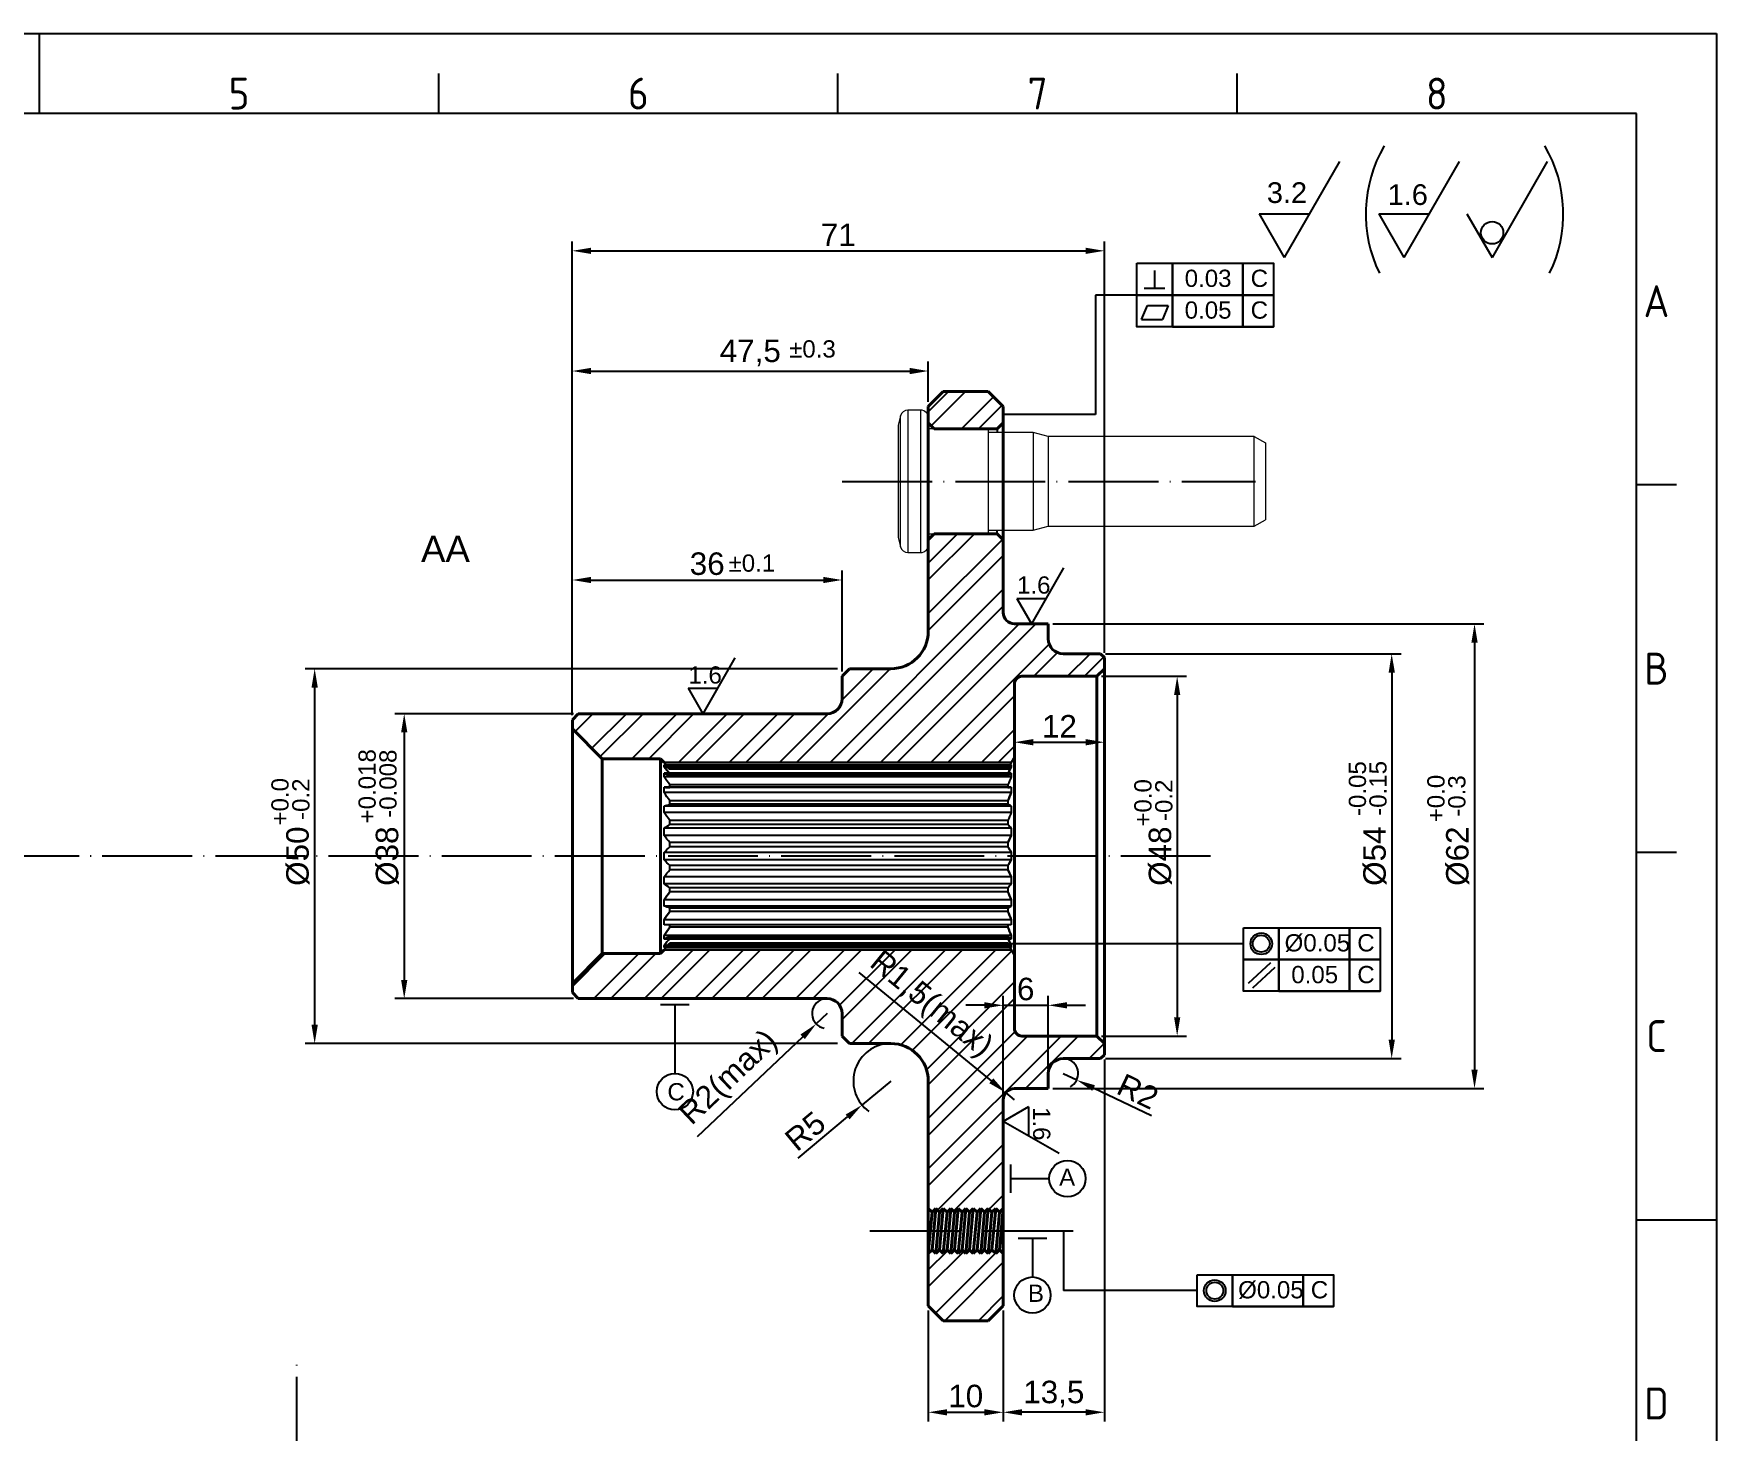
# Model space of a CAD drawing. Header units: millimetres. Extents: x 2429 to 2877, y 1091 to 1407.
# Drawn here: x 2652 to 2876.6, y 1221 to 1407.5 of the extents above; entities that cross this region are included whole.
import ezdxf
from ezdxf.enums import TextEntityAlignment as Align

# ---------------------------------------------------------------- set-up
doc = ezdxf.new("R2010")
doc.units = ezdxf.units.MM
doc.linetypes.add('ACAD_ISO04W100', pattern=[30, 24, -3, 0, -3])
doc.linetypes.add('ACAD_ISO05W100', pattern=[33, 24, -3, 0, -3, 0, -3])
for name, color, linetype, lineweight in [('AM_0', 7, 'Continuous', 40), ('AM_4', 1, 'ACAD_ISO04W100', 25), ('AM_5', 3, 'Continuous', 25), ('AM_BOR', 2, 'ACAD_ISO05W100', 35)]:
    doc.layers.add(name, color=color, linetype=linetype, lineweight=lineweight)
doc.styles.add('ACISOTS', font='isocp.shx', dxfattribs={"height": 1})
doc.styles.get("Standard").update_dxf_attribs({"font": 'arial.ttf'})
doc.dimstyles.new('ISO-25', dxfattribs={"dimtxt": 3, "dimasz": 2.5, "dimexe": 1.25, "dimexo": 0.625, "dimtad": 1, "dimtxsty": 'Standard', "dimcen": 2.5, "dimadec": 0, "dimazin": 0, "dimtfac": 1, "dimtmove": 0, "dimatfit": 3, "dimfxl": 1, "dimarcsym": 0})

# ---------------------------------------------------------------- blocks, each defined once
blk = doc.blocks.new('A3 ZTL')
for p, q in [((401.17, 280.82), (19.57, 280.82)), ((401.17, 9.78), (401.17, 280.82))]:
    blk.add_line(p, q)
at = {"layer": 'AM_BOR', "color": 135, "linetype": 'Continuous', "lineweight": 25}
for p, q in [((0, 290.61), (410.96, 290.61)), ((410.96, 290.61), (410.96, 0))]:
    blk.add_line(p, q, dxfattribs=at)
at = {"layer": 'AM_BOR', "color": 135, "lineweight": 25}
for p, q in [((205.48, 280.82), (205.48, 290.61)), ((254.4, 280.82), (254.4, 285.71)), ((303.33, 280.82), (303.33, 285.71)), ((352.25, 280.82), (352.25, 285.71)), ((406.07, 235.32), (401.17, 235.32)), ((406.07, 190.31), (401.17, 190.31)), ((401.17, 145.3), (410.96, 145.3))]:
    blk.add_line(p, q, dxfattribs=at)
at = {"layer": 'AM_BOR', "color": 135, "lineweight": 25, "style": 'ACISOTS'}
for s, p in [('5', (229.94, 283.27)), ('6', (278.86, 283.27)), ('7', (327.79, 283.27)), ('8', (376.71, 283.27)), ('A', (403.62, 257.83)), ('B', (403.62, 212.82)), ('C', (403.62, 167.81)), ('D', (403.62, 122.8))]:
    blk.add_text(s, height=3.91, dxfattribs=at).set_placement(p, align=Align.MIDDLE)
blk = doc.blocks.new('*D29')
at = {"layer": 'AM_5', "color": 0, "lineweight": -2, "transparency": 16777216}
for p, q in [((2759.3, 1322.74), (2688.29, 1322.74)), ((2689.54, 1320.24), (2689.54, 1275.24)), ((2759.3, 1272.74), (2688.29, 1272.74))]:
    blk.add_line(p, q, dxfattribs=at)
at = {"layer": 'AM_5', "color": 0, "transparency": 16777216}
for points in [[(2689.12, 1320.24), (2689.96, 1320.24), (2689.54, 1322.74)], [(2689.12, 1275.24), (2689.96, 1275.24), (2689.54, 1272.74)]]:
    blk.add_solid(points, dxfattribs=at)
at = {"layer": 'Defpoints', "color": 0, "transparency": 16777216}
for p in [(2759.92, 1322.74), (2689.54, 1272.74), (2759.92, 1272.74)]:
    blk.add_point(p, dxfattribs=at)
at = {"layer": 'AM_5', "color": 0, "transparency": 16777216, "insert": (2687.3, 1297.74), "char_height": 3, "attachment_point": 5, "rotation": 90}
blk.add_mtext('%%C50', dxfattribs=at)
blk = doc.blocks.new('*D30')
at = {"layer": 'AM_5', "color": 0, "lineweight": -2, "transparency": 16777216}
for p, q in [((2724.1, 1316.74), (2700.24, 1316.74)), ((2701.49, 1314.24), (2701.49, 1281.24)), ((2724.1, 1278.74), (2700.24, 1278.74))]:
    blk.add_line(p, q, dxfattribs=at)
at = {"layer": 'AM_5', "color": 0, "transparency": 16777216}
for points in [[(2701.07, 1314.24), (2701.91, 1314.24), (2701.49, 1316.74)], [(2701.07, 1281.24), (2701.91, 1281.24), (2701.49, 1278.74)]]:
    blk.add_solid(points, dxfattribs=at)
at = {"layer": 'Defpoints', "color": 0, "transparency": 16777216}
for p in [(2724.72, 1316.74), (2701.49, 1278.74), (2724.72, 1278.74)]:
    blk.add_point(p, dxfattribs=at)
at = {"layer": 'AM_5', "color": 0, "transparency": 16777216, "insert": (2699.25, 1297.74), "char_height": 3, "attachment_point": 5, "rotation": 90}
blk.add_mtext('%%C38', dxfattribs=at)
blk = doc.blocks.new('*D40')
at = {"layer": 'AM_5', "color": 0, "lineweight": -2, "transparency": 16777216}
for p, q in [((2766.42, 1267.74), (2762.58, 1264.55)), ((2754.04, 1257.44), (2760.66, 1262.95))]:
    blk.add_line(p, q, dxfattribs=at)
blk.add_arc((2766.42, 1267.74), 5, 97.162, 234.0657, dxfattribs=at)
at = {"layer": 'AM_5', "color": 0, "transparency": 16777216}
blk.add_solid([(2760.39, 1263.27), (2760.92, 1262.63), (2762.58, 1264.55)], dxfattribs=at)
at = {"layer": 'Defpoints', "color": 0, "transparency": 16777216}
for p in [(2766.42, 1267.74), (2762.58, 1264.55)]:
    blk.add_point(p, dxfattribs=at)
at = {"layer": 'AM_5', "color": 0, "transparency": 16777216, "insert": (2755.01, 1261.05), "char_height": 3, "attachment_point": 5, "rotation": 39.7418}
blk.add_mtext('R5', dxfattribs=at)
blk = doc.blocks.new('*D41')
at = {"layer": 'AM_5', "color": 0, "lineweight": -2, "transparency": 16777216}
for p, q in [((2757.92, 1276.74), (2756.47, 1275.37)), ((2740.63, 1260.34), (2754.66, 1273.65))]:
    blk.add_line(p, q, dxfattribs=at)
blk.add_arc((2757.92, 1276.74), 2, 107.9049, 259.2901, dxfattribs=at)
at = {"layer": 'AM_5', "color": 0, "transparency": 16777216}
blk.add_solid([(2754.37, 1273.95), (2754.95, 1273.34), (2756.47, 1275.37)], dxfattribs=at)
at = {"layer": 'Defpoints', "color": 0, "transparency": 16777216}
for p in [(2757.92, 1276.74), (2756.47, 1275.37)]:
    blk.add_point(p, dxfattribs=at)
at = {"layer": 'AM_5', "color": 0, "transparency": 16777216, "insert": (2744.95, 1268.01), "char_height": 3, "attachment_point": 5, "rotation": 43.4802}
blk.add_mtext('R2(max)', dxfattribs=at)
blk = doc.blocks.new('*D42')
at = {"layer": 'AM_5', "color": 0, "lineweight": -2, "transparency": 16777216}
for p, q in [((2789.42, 1268.74), (2791.23, 1267.88)), ((2801.21, 1263.12), (2793.49, 1266.81))]:
    blk.add_line(p, q, dxfattribs=at)
blk.add_arc((2789.42, 1268.74), 2, 298.6805, 72.0951, dxfattribs=at)
at = {"layer": 'AM_5', "color": 0, "transparency": 16777216}
blk.add_solid([(2793.66, 1267.18), (2793.31, 1266.43), (2791.23, 1267.88)], dxfattribs=at)
at = {"layer": 'Defpoints', "color": 0, "transparency": 16777216}
for p in [(2789.42, 1268.74), (2791.23, 1267.88)]:
    blk.add_point(p, dxfattribs=at)
at = {"layer": 'AM_5', "color": 0, "transparency": 16777216, "insert": (2799.39, 1266.35), "char_height": 3, "attachment_point": 5, "rotation": 334.4903}
blk.add_mtext('R2', dxfattribs=at)
blk = doc.blocks.new('*D43')
at = {"layer": 'AM_5', "color": 0, "lineweight": -2, "transparency": 16777216}
for p, q in [((2762.15, 1282.22), (2779.83, 1267.77)), ((2782.92, 1265.24), (2781.76, 1266.19))]:
    blk.add_line(p, q, dxfattribs=at)
at = {"layer": 'AM_5', "color": 0, "transparency": 16777216}
blk.add_solid([(2780.09, 1268.1), (2779.56, 1267.45), (2781.76, 1266.19)], dxfattribs=at)
at = {"layer": 'Defpoints', "color": 0, "transparency": 16777216}
for p in [(2781.76, 1266.19), (2782.92, 1265.24)]:
    blk.add_point(p, dxfattribs=at)
at = {"layer": 'AM_5', "color": 0, "transparency": 16777216, "insert": (2771.66, 1277.8), "char_height": 3, "attachment_point": 5, "rotation": 320.7378}
blk.add_mtext('R1,5(max)', dxfattribs=at)
blk = doc.blocks.new('*D44')
at = {"layer": 'AM_5', "color": 0, "lineweight": -2, "transparency": 16777216}
for p, q in [((2723.92, 1316.57), (2723.92, 1335.83)), ((2726.42, 1334.58), (2757.42, 1334.58)), ((2759.92, 1322.37), (2759.92, 1335.83))]:
    blk.add_line(p, q, dxfattribs=at)
at = {"layer": 'AM_5', "color": 0, "transparency": 16777216}
for points in [[(2726.42, 1335), (2726.42, 1334.17), (2723.92, 1334.58)], [(2757.42, 1335), (2757.42, 1334.17), (2759.92, 1334.58)]]:
    blk.add_solid(points, dxfattribs=at)
at = {"layer": 'Defpoints', "color": 0, "transparency": 16777216}
for p in [(2759.92, 1334.58), (2759.92, 1321.74), (2723.92, 1315.94)]:
    blk.add_point(p, dxfattribs=at)
at = {"layer": 'AM_5', "color": 0, "transparency": 16777216, "insert": (2741.92, 1336.74), "char_height": 3, "attachment_point": 5}
blk.add_mtext('36', dxfattribs=at)
blk = doc.blocks.new('*D45')
at = {"layer": 'AM_5', "color": 0, "lineweight": -2, "transparency": 16777216}
for p, q in [((2723.92, 1316.57), (2723.92, 1363.71)), ((2771.42, 1358.37), (2771.42, 1363.71)), ((2726.42, 1362.46), (2768.92, 1362.46))]:
    blk.add_line(p, q, dxfattribs=at)
at = {"layer": 'AM_5', "color": 0, "transparency": 16777216}
for points in [[(2726.42, 1362.88), (2726.42, 1362.04), (2723.92, 1362.46)], [(2768.92, 1362.88), (2768.92, 1362.04), (2771.42, 1362.46)]]:
    blk.add_solid(points, dxfattribs=at)
at = {"layer": 'Defpoints', "color": 0, "transparency": 16777216}
for p in [(2771.42, 1362.46), (2771.42, 1357.74), (2723.92, 1315.94)]:
    blk.add_point(p, dxfattribs=at)
at = {"layer": 'AM_5', "color": 0, "transparency": 16777216, "insert": (2747.67, 1364.88), "char_height": 3, "attachment_point": 5}
blk.add_mtext('47,5', dxfattribs=at)
blk = doc.blocks.new('*D46')
at = {"layer": 'AM_5', "color": 0, "lineweight": -2, "transparency": 16777216}
for p, q in [((2723.92, 1316.57), (2723.92, 1379.75)), ((2794.92, 1324.87), (2794.92, 1379.75)), ((2726.42, 1378.5), (2792.42, 1378.5))]:
    blk.add_line(p, q, dxfattribs=at)
at = {"layer": 'AM_5', "color": 0, "transparency": 16777216}
for points in [[(2726.42, 1378.91), (2726.42, 1378.08), (2723.92, 1378.5)], [(2792.42, 1378.91), (2792.42, 1378.08), (2794.92, 1378.5)]]:
    blk.add_solid(points, dxfattribs=at)
at = {"layer": 'Defpoints', "color": 0, "transparency": 16777216}
for p in [(2794.92, 1378.5), (2794.92, 1324.24), (2723.92, 1315.94)]:
    blk.add_point(p, dxfattribs=at)
at = {"layer": 'AM_5', "color": 0, "transparency": 16777216, "insert": (2759.42, 1380.63), "char_height": 3, "attachment_point": 5}
blk.add_mtext('71', dxfattribs=at)
blk = doc.blocks.new('*D47')
at = {"layer": 'AM_5', "color": 0, "lineweight": -2, "transparency": 16777216}
for p, q in [((2778.92, 1277.84), (2776.42, 1277.84)), ((2781.42, 1265.87), (2781.42, 1279.09)), ((2781.42, 1277.84), (2787.42, 1277.84)), ((2787.42, 1269.37), (2787.42, 1279.09)), ((2789.92, 1277.84), (2792.42, 1277.84))]:
    blk.add_line(p, q, dxfattribs=at)
at = {"layer": 'AM_5', "color": 0, "transparency": 16777216}
for points in [[(2778.92, 1278.26), (2778.92, 1277.43), (2781.42, 1277.84)], [(2789.92, 1278.26), (2789.92, 1277.43), (2787.42, 1277.84)]]:
    blk.add_solid(points, dxfattribs=at)
at = {"layer": 'Defpoints', "color": 0, "transparency": 16777216}
for p in [(2787.42, 1277.84), (2787.42, 1268.74), (2781.42, 1265.24)]:
    blk.add_point(p, dxfattribs=at)
at = {"layer": 'AM_5', "color": 0, "transparency": 16777216, "insert": (2784.42, 1280), "char_height": 3, "attachment_point": 5}
blk.add_mtext('6', dxfattribs=at)
blk = doc.blocks.new('*D48')
at = {"layer": 'AM_5', "color": 0, "lineweight": -2, "transparency": 16777216}
for p, q in [((2794.92, 1270.62), (2794.92, 1222.3)), ((2781.42, 1237.12), (2781.42, 1222.3)), ((2792.42, 1223.55), (2783.92, 1223.55))]:
    blk.add_line(p, q, dxfattribs=at)
at = {"layer": 'AM_5', "color": 0, "transparency": 16777216}
for points in [[(2783.92, 1223.96), (2783.92, 1223.13), (2781.42, 1223.55)], [(2792.42, 1223.96), (2792.42, 1223.13), (2794.92, 1223.55)]]:
    blk.add_solid(points, dxfattribs=at)
at = {"layer": 'Defpoints', "color": 0, "transparency": 16777216}
for p in [(2794.92, 1271.24), (2781.42, 1237.74), (2781.42, 1223.55)]:
    blk.add_point(p, dxfattribs=at)
at = {"layer": 'AM_5', "color": 0, "transparency": 16777216, "insert": (2788.17, 1225.98), "char_height": 3, "attachment_point": 5}
blk.add_mtext('13,5', dxfattribs=at)
blk = doc.blocks.new('*D49')
at = {"layer": 'AM_5', "color": 0, "lineweight": -2, "transparency": 16777216}
for p, q in [((2771.42, 1237.12), (2771.42, 1222.3)), ((2781.42, 1237.12), (2781.42, 1222.3)), ((2773.92, 1223.55), (2778.92, 1223.55))]:
    blk.add_line(p, q, dxfattribs=at)
at = {"layer": 'AM_5', "color": 0, "transparency": 16777216}
for points in [[(2773.92, 1223.96), (2773.92, 1223.13), (2771.42, 1223.55)], [(2778.92, 1223.96), (2778.92, 1223.13), (2781.42, 1223.55)]]:
    blk.add_solid(points, dxfattribs=at)
at = {"layer": 'Defpoints', "color": 0, "transparency": 16777216}
for p in [(2771.42, 1237.74), (2781.42, 1237.74), (2781.42, 1223.55)]:
    blk.add_point(p, dxfattribs=at)
at = {"layer": 'AM_5', "color": 0, "transparency": 16777216, "insert": (2776.42, 1225.7), "char_height": 3, "attachment_point": 5}
blk.add_mtext('10', dxfattribs=at)
blk = doc.blocks.new('*D50')
at = {"layer": 'AM_5', "color": 0, "lineweight": -2, "transparency": 16777216}
for p, q in [((2782.92, 1311.62), (2782.92, 1314.19)), ((2794.92, 1313.56), (2794.92, 1314.19)), ((2785.42, 1312.94), (2792.42, 1312.94))]:
    blk.add_line(p, q, dxfattribs=at)
at = {"layer": 'AM_5', "color": 0, "transparency": 16777216}
for points in [[(2785.42, 1313.36), (2785.42, 1312.52), (2782.92, 1312.94)], [(2792.42, 1313.36), (2792.42, 1312.52), (2794.92, 1312.94)]]:
    blk.add_solid(points, dxfattribs=at)
at = {"layer": 'Defpoints', "color": 0, "transparency": 16777216}
for p in [(2794.92, 1312.94), (2794.92, 1312.94), (2782.92, 1310.99)]:
    blk.add_point(p, dxfattribs=at)
at = {"layer": 'AM_5', "color": 0, "transparency": 16777216, "insert": (2788.92, 1315.07), "char_height": 3, "attachment_point": 5}
blk.add_mtext('12', dxfattribs=at)
blk = doc.blocks.new('*D51')
at = {"layer": 'AM_5', "color": 0, "lineweight": -2, "transparency": 16777216}
for p, q in [((2794.55, 1321.74), (2805.88, 1321.74)), ((2804.63, 1319.24), (2804.63, 1276.24)), ((2794.55, 1273.74), (2805.88, 1273.74))]:
    blk.add_line(p, q, dxfattribs=at)
at = {"layer": 'AM_5', "color": 0, "transparency": 16777216}
for points in [[(2804.22, 1319.24), (2805.05, 1319.24), (2804.63, 1321.74)], [(2804.22, 1276.24), (2805.05, 1276.24), (2804.63, 1273.74)]]:
    blk.add_solid(points, dxfattribs=at)
at = {"layer": 'Defpoints', "color": 0, "transparency": 16777216}
for p in [(2793.92, 1321.74), (2793.92, 1273.74), (2804.63, 1273.74)]:
    blk.add_point(p, dxfattribs=at)
at = {"layer": 'AM_5', "color": 0, "transparency": 16777216, "insert": (2802.39, 1297.74), "char_height": 3, "attachment_point": 5, "rotation": 90}
blk.add_mtext('%%C48', dxfattribs=at)
blk = doc.blocks.new('*D52')
at = {"layer": 'AM_5', "color": 0, "lineweight": -2, "transparency": 16777216}
for p, q in [((2795.05, 1324.74), (2834.51, 1324.74)), ((2833.26, 1322.24), (2833.26, 1273.24)), ((2795.05, 1270.74), (2834.51, 1270.74))]:
    blk.add_line(p, q, dxfattribs=at)
at = {"layer": 'AM_5', "color": 0, "transparency": 16777216}
for points in [[(2832.85, 1322.24), (2833.68, 1322.24), (2833.26, 1324.74)], [(2832.85, 1273.24), (2833.68, 1273.24), (2833.26, 1270.74)]]:
    blk.add_solid(points, dxfattribs=at)
at = {"layer": 'Defpoints', "color": 0, "transparency": 16777216}
for p in [(2794.42, 1324.74), (2794.42, 1270.74), (2833.26, 1270.74)]:
    blk.add_point(p, dxfattribs=at)
at = {"layer": 'AM_5', "color": 0, "transparency": 16777216, "insert": (2831.02, 1297.74), "char_height": 3, "attachment_point": 5, "rotation": 90}
blk.add_mtext('%%C54', dxfattribs=at)
blk = doc.blocks.new('*D53')
at = {"layer": 'AM_5', "color": 0, "lineweight": -2, "transparency": 16777216}
for p, q in [((2788.05, 1328.74), (2845.56, 1328.74)), ((2844.31, 1326.24), (2844.31, 1269.24)), ((2788.05, 1266.74), (2845.56, 1266.74))]:
    blk.add_line(p, q, dxfattribs=at)
at = {"layer": 'AM_5', "color": 0, "transparency": 16777216}
for points in [[(2843.9, 1326.24), (2844.73, 1326.24), (2844.31, 1328.74)], [(2843.9, 1269.24), (2844.73, 1269.24), (2844.31, 1266.74)]]:
    blk.add_solid(points, dxfattribs=at)
at = {"layer": 'Defpoints', "color": 0, "transparency": 16777216}
for p in [(2787.42, 1328.74), (2787.42, 1266.74), (2844.31, 1266.74)]:
    blk.add_point(p, dxfattribs=at)
at = {"layer": 'AM_5', "color": 0, "transparency": 16777216, "insert": (2842.07, 1297.74), "char_height": 3, "attachment_point": 5, "rotation": 90}
blk.add_mtext('%%C62', dxfattribs=at)
blk = doc.blocks.new('*D62')
at = {"layer": 'AM_5', "color": 0, "lineweight": -2, "transparency": 16777216}
for p, q in [((2589.27, 1372.63), (2589.27, 1389.95)), ((2510.66, 1297.74), (2497.06, 1297.74))]:
    blk.add_line(p, q, dxfattribs=at)
blk.add_arc((2589.27, 1297.74), 90.96, 91.5748, 178.4252, dxfattribs=at)
at = {"layer": 'AM_5', "color": 0, "transparency": 16777216}
for points in [[(2586.77, 1389.09), (2586.78, 1388.25), (2589.27, 1388.7)], [(2498.76, 1300.24), (2497.93, 1300.25), (2498.31, 1297.74)]]:
    blk.add_solid(points, dxfattribs=at)
at = {"layer": 'Defpoints', "color": 0, "transparency": 16777216}
for p in [(2543.79, 1376.52), (2589.27, 1372), (2511.29, 1297.74), (2809.1, 1297.74), (2589.27, 1223.48)]:
    blk.add_point(p, dxfattribs=at)
at = {"layer": 'AM_5', "color": 0, "transparency": 16777216, "insert": (2523.41, 1363.56), "char_height": 3, "attachment_point": 5, "rotation": 45.0195}
blk.add_mtext('90°', dxfattribs=at)

msp = doc.modelspace()

# ---------------------------------------------------------------- hatches: boundary and pattern name
at = {"layer": 'AM_5'}
h = msp.add_hatch(dxfattribs=at)
h.set_pattern_fill('ANSI32', color=1, scale=0.5)
h.paths.add_polyline_path([(2781.424, 1357.743), (2779.424, 1359.743), (2773.424, 1359.743), (2771.424, 1357.743), (2771.424, 1355.543), (2772.224, 1354.743), (2780.624, 1354.743), (2781.424, 1355.543)])
h.paths.add_polyline_path([(2787.424, 1328.743), (2782.924, 1328.743, -0.4142136), (2781.424, 1330.243), (2781.424, 1339.943), (2780.624, 1340.743), (2772.224, 1340.743), (2771.424, 1339.943), (2771.424, 1327.743, -0.4142136), (2766.424, 1322.743), (2760.924, 1322.743), (2759.924, 1321.743), (2759.924, 1318.743, -0.4142136), (2757.924, 1316.743), (2724.724, 1316.743), (2723.924, 1315.943), (2723.924, 1314.743), (2727.924, 1310.743), (2735.674, 1310.743), (2736.174, 1310.243), (2782.491, 1310.243), (2782.924, 1310.993), (2782.924, 1320.743, -0.4142136), (2783.924, 1321.743), (2793.924, 1321.743), (2794.924, 1322.743), (2794.924, 1324.243), (2794.424, 1324.743), (2789.424, 1324.743, -0.4142136), (2787.424, 1326.743)])
h.paths.add_polyline_path([(2782.924, 1284.493), (2782.491, 1285.243), (2736.174, 1285.243), (2735.674, 1284.743), (2727.924, 1284.743), (2723.924, 1280.743), (2723.924, 1279.543), (2724.724, 1278.743), (2757.924, 1278.743, -0.4142136), (2759.924, 1276.743), (2759.924, 1273.743), (2760.924, 1272.743), (2766.424, 1272.743, -0.4142136), (2771.424, 1267.743), (2771.424, 1250.743), (2771.924, 1250.243), (2772.424, 1250.743), (2772.924, 1250.243), (2773.424, 1250.743), (2773.924, 1250.243), (2774.424, 1250.743), (2774.924, 1250.243), (2775.424, 1250.743), (2775.924, 1250.243), (2776.424, 1250.743), (2776.924, 1250.243), (2777.424, 1250.743), (2777.924, 1250.243), (2778.424, 1250.743), (2778.924, 1250.243), (2779.424, 1250.743), (2779.924, 1250.243), (2780.424, 1250.743), (2780.924, 1250.243), (2781.424, 1250.743), (2781.424, 1265.243, -0.4142136), (2782.924, 1266.743), (2787.424, 1266.743), (2787.424, 1268.743, -0.4142136), (2789.424, 1270.743), (2794.424, 1270.743), (2794.924, 1271.243), (2794.924, 1272.743), (2793.924, 1273.743), (2783.924, 1273.743, -0.4142136), (2782.924, 1274.743)])
h.paths.add_polyline_path([(2781.424, 1244.743), (2780.924, 1245.243), (2780.424, 1244.743), (2779.924, 1245.243), (2779.424, 1244.743), (2778.924, 1245.243), (2778.424, 1244.743), (2777.924, 1245.243), (2777.424, 1244.743), (2776.924, 1245.243), (2776.424, 1244.743), (2775.924, 1245.243), (2775.424, 1244.743), (2774.924, 1245.243), (2774.424, 1244.743), (2773.924, 1245.243), (2773.424, 1244.743), (2772.924, 1245.243), (2772.424, 1244.743), (2771.924, 1245.243), (2771.424, 1244.743), (2771.424, 1237.743), (2773.424, 1235.743), (2779.424, 1235.743), (2781.424, 1237.743)])

# ---------------------------------------------------------------- linework, layer by layer
at = {"color": 7, "linetype": 'Continuous', "lineweight": 15}
for p, q in [((2767.735, 1356.486), (2767.424, 1355.243)), ((2770.424, 1357.243), (2768.705, 1357.243)), ((2771.424, 1356.243), (2771.424, 1339.243)), ((2767.424, 1355.243), (2767.424, 1340.243)), ((2779.424, 1354.743), (2771.424, 1354.743)), ((2779.424, 1354.743), (2779.424, 1340.743)), ((2785.424, 1354.243), (2779.424, 1354.243)), ((2787.424, 1353.743), (2785.424, 1354.243)), ((2785.424, 1354.243), (2785.424, 1341.243)), ((2814.924, 1353.743), (2787.424, 1353.743)), ((2787.424, 1353.743), (2787.424, 1341.743)), ((2814.924, 1341.743), (2814.924, 1353.743)), ((2814.924, 1353.743), (2816.424, 1352.877)), ((2816.424, 1352.877), (2816.424, 1342.609)), ((2771.424, 1340.743), (2779.424, 1340.743)), ((2779.424, 1341.243), (2785.424, 1341.243)), ((2785.424, 1341.243), (2787.424, 1341.743)), ((2787.424, 1341.743), (2814.924, 1341.743)), ((2814.924, 1341.743), (2816.424, 1342.609)), ((2767.424, 1340.243), (2767.735, 1339.001)), ((2768.705, 1338.243), (2770.424, 1338.243))]:
    msp.add_line(p, q, dxfattribs=at)
at = {"color": 8, "linetype": 'Continuous', "lineweight": 15}
for p, q in [((2767.735, 1339.001), (2767.735, 1356.486)), ((2768.705, 1357.243), (2768.705, 1338.243)), ((2770.424, 1338.243), (2770.424, 1357.243))]:
    msp.add_line(p, q, dxfattribs=at)
for p, q in [((2780.624, 1354.743), (2780.624, 1354.243)), ((2780.624, 1340.743), (2780.624, 1341.243)), ((2736.174, 1310.233), (2736.174, 1310.243)), ((2782.491, 1310.243), (2736.174, 1310.243)), ((2782.491, 1310.233), (2736.174, 1310.233)), ((2736.174, 1309.678), (2736.174, 1309.937)), ((2782.491, 1309.937), (2736.174, 1309.937)), ((2782.491, 1309.678), (2736.174, 1309.678)), ((2736.924, 1309.352), (2736.924, 1309.426)), ((2782.058, 1309.426), (2736.924, 1309.426)), ((2782.058, 1309.352), (2736.924, 1309.352)), ((2782.058, 1309.426), (2782.058, 1309.352)), ((2782.924, 1310.993), (2782.491, 1310.243)), ((2782.491, 1310.243), (2782.491, 1310.233)), ((2782.491, 1309.937), (2782.491, 1309.678)), ((2736.174, 1308.31), (2736.174, 1308.81)), ((2782.491, 1308.81), (2736.174, 1308.81)), ((2782.491, 1308.31), (2736.174, 1308.31)), ((2736.174, 1306.221), (2736.174, 1306.928)), ((2782.491, 1306.928), (2736.174, 1306.928)), ((2736.924, 1308.486), (2736.924, 1308.705)), ((2782.058, 1308.705), (2736.924, 1308.705)), ((2782.058, 1308.486), (2736.924, 1308.486)), ((2736.924, 1306.888), (2736.924, 1307.236)), ((2782.058, 1307.236), (2736.924, 1307.236)), ((2782.058, 1306.888), (2736.924, 1306.888)), ((2782.058, 1308.705), (2782.058, 1308.486)), ((2782.058, 1307.236), (2782.058, 1306.888)), ((2782.491, 1308.81), (2782.491, 1308.31)), ((2782.491, 1306.928), (2782.491, 1306.221)), ((2782.491, 1306.221), (2736.174, 1306.221)), ((2736.924, 1304.667), (2736.924, 1305.121)), ((2782.058, 1305.121), (2736.924, 1305.121)), ((2782.058, 1304.667), (2736.924, 1304.667)), ((2782.058, 1305.121), (2782.058, 1304.667)), ((2736.174, 1303.555), (2736.174, 1304.421)), ((2782.491, 1304.421), (2736.174, 1304.421)), ((2782.491, 1303.555), (2736.174, 1303.555)), ((2736.924, 1301.974), (2736.924, 1302.502)), ((2782.058, 1302.502), (2736.924, 1302.502)), ((2782.058, 1302.502), (2782.058, 1301.974)), ((2782.491, 1304.421), (2782.491, 1303.555)), ((2736.174, 1300.493), (2736.174, 1301.459)), ((2782.491, 1301.459), (2736.174, 1301.459)), ((2782.491, 1300.493), (2736.174, 1300.493)), ((2782.058, 1301.974), (2736.924, 1301.974)), ((2782.491, 1301.459), (2782.491, 1300.493)), ((2736.174, 1297.243), (2736.174, 1298.243)), ((2782.491, 1298.243), (2736.174, 1298.243)), ((2736.924, 1298.993), (2736.924, 1299.56)), ((2782.058, 1299.56), (2736.924, 1299.56)), ((2782.058, 1298.993), (2736.924, 1298.993)), ((2782.058, 1299.56), (2782.058, 1298.993)), ((2782.491, 1298.243), (2782.491, 1297.243)), ((2782.491, 1297.243), (2736.174, 1297.243)), ((2736.924, 1295.927), (2736.924, 1296.493)), ((2782.058, 1296.493), (2736.924, 1296.493)), ((2782.058, 1295.927), (2736.924, 1295.927)), ((2782.058, 1296.493), (2782.058, 1295.927)), ((2736.174, 1294.028), (2736.174, 1294.993)), ((2782.491, 1294.993), (2736.174, 1294.993)), ((2782.491, 1294.028), (2736.174, 1294.028)), ((2736.924, 1292.984), (2736.924, 1293.512)), ((2782.058, 1293.512), (2736.924, 1293.512)), ((2782.058, 1293.512), (2782.058, 1292.984)), ((2782.491, 1294.993), (2782.491, 1294.028)), ((2736.174, 1291.065), (2736.174, 1291.931)), ((2782.491, 1291.931), (2736.174, 1291.931)), ((2782.058, 1292.984), (2736.924, 1292.984)), ((2782.491, 1291.931), (2782.491, 1291.065)), ((2782.491, 1291.065), (2736.174, 1291.065)), ((2736.174, 1288.558), (2736.174, 1289.265)), ((2782.491, 1289.265), (2736.174, 1289.265)), ((2736.924, 1290.366), (2736.924, 1290.819)), ((2782.058, 1290.819), (2736.924, 1290.819)), ((2782.058, 1290.366), (2736.924, 1290.366)), ((2782.058, 1290.819), (2782.058, 1290.366)), ((2782.491, 1289.265), (2782.491, 1288.558)), ((2782.491, 1288.558), (2736.174, 1288.558)), ((2736.174, 1286.676), (2736.174, 1287.176)), ((2782.491, 1287.176), (2736.174, 1287.176)), ((2782.491, 1286.676), (2736.174, 1286.676)), ((2736.924, 1288.25), (2736.924, 1288.598)), ((2782.058, 1288.598), (2736.924, 1288.598)), ((2782.058, 1288.25), (2736.924, 1288.25)), ((2736.924, 1286.781), (2736.924, 1287)), ((2782.058, 1287), (2736.924, 1287)), ((2782.058, 1286.781), (2736.924, 1286.781)), ((2782.058, 1288.598), (2782.058, 1288.25)), ((2782.058, 1287), (2782.058, 1286.781)), ((2782.491, 1287.176), (2782.491, 1286.676)), ((2736.174, 1285.549), (2736.174, 1285.808)), ((2782.491, 1285.808), (2736.174, 1285.808)), ((2782.491, 1285.549), (2736.174, 1285.549)), ((2736.174, 1285.243), (2736.174, 1285.253)), ((2782.491, 1285.253), (2736.174, 1285.253)), ((2736.174, 1285.243), (2782.491, 1285.243)), ((2736.924, 1286.06), (2736.924, 1286.134)), ((2782.058, 1286.134), (2736.924, 1286.134)), ((2782.058, 1286.06), (2736.924, 1286.06)), ((2782.058, 1286.134), (2782.058, 1286.06)), ((2782.491, 1285.808), (2782.491, 1285.549)), ((2782.491, 1285.253), (2782.491, 1285.243)), ((2782.491, 1285.243), (2782.924, 1284.493))]:
    msp.add_line(p, q)
at = {"color": 7, "linetype": 'Continuous', "lineweight": 15}
for centre, start, end in [((2768.705, 1356.243), 90, 165.96376), ((2770.424, 1356.243), 0, 90), ((2768.705, 1339.243), 194.03624, 270), ((2770.424, 1339.243), 270, 0)]:
    msp.add_arc(centre, 1, start, end, dxfattribs=at)
for points in [[(2736.924, 1309.426), (2736.68, 1309.699), (2736.43, 1309.967), (2736.174, 1310.233)], [(2736.174, 1309.937), (2736.43, 1309.744), (2736.68, 1309.549), (2736.924, 1309.352)], [(2736.924, 1309.352), (2736.68, 1309.549), (2736.43, 1309.744), (2736.174, 1309.937)], [(2736.924, 1308.705), (2736.68, 1309.033), (2736.43, 1309.357), (2736.174, 1309.678)], [(2736.174, 1309.678), (2736.43, 1309.357), (2736.68, 1309.033), (2736.924, 1308.705)], [(2782.491, 1310.233), (2782.342, 1309.965), (2782.198, 1309.697), (2782.058, 1309.426)], [(2782.491, 1309.937), (2782.342, 1309.743), (2782.198, 1309.548), (2782.058, 1309.352)], [(2782.058, 1309.352), (2782.198, 1309.548), (2782.342, 1309.743), (2782.491, 1309.937)], [(2782.491, 1309.678), (2782.342, 1309.355), (2782.198, 1309.031), (2782.058, 1308.705)], [(2782.058, 1308.705), (2782.198, 1309.031), (2782.342, 1309.355), (2782.491, 1309.678)], [(2736.924, 1308.486), (2736.68, 1308.595), (2736.43, 1308.703), (2736.174, 1308.81)], [(2736.174, 1308.81), (2736.43, 1308.703), (2736.68, 1308.595), (2736.924, 1308.486)], [(2736.924, 1307.236), (2736.68, 1307.598), (2736.43, 1307.956), (2736.174, 1308.31)], [(2736.174, 1306.928), (2736.43, 1306.915), (2736.68, 1306.902), (2736.924, 1306.888)], [(2782.058, 1308.486), (2782.198, 1308.595), (2782.342, 1308.702), (2782.491, 1308.81)], [(2782.491, 1308.81), (2782.342, 1308.702), (2782.198, 1308.595), (2782.058, 1308.486)], [(2782.491, 1308.31), (2782.342, 1307.954), (2782.198, 1307.596), (2782.058, 1307.236)], [(2782.058, 1306.888), (2782.198, 1306.902), (2782.342, 1306.915), (2782.491, 1306.928)], [(2736.924, 1305.121), (2736.68, 1305.492), (2736.43, 1305.858), (2736.174, 1306.221)], [(2736.174, 1304.421), (2736.43, 1304.502), (2736.68, 1304.584), (2736.924, 1304.667)], [(2782.491, 1306.221), (2782.342, 1305.856), (2782.198, 1305.489), (2782.058, 1305.121)], [(2782.058, 1305.121), (2782.198, 1305.489), (2782.342, 1305.856), (2782.491, 1306.221)], [(2782.058, 1304.667), (2782.198, 1304.585), (2782.342, 1304.503), (2782.491, 1304.421)], [(2782.491, 1304.421), (2782.342, 1304.503), (2782.198, 1304.585), (2782.058, 1304.667)], [(2736.924, 1302.502), (2736.68, 1302.857), (2736.43, 1303.208), (2736.174, 1303.555)], [(2782.491, 1303.555), (2782.342, 1303.206), (2782.198, 1302.855), (2782.058, 1302.502)], [(2736.174, 1301.459), (2736.43, 1301.629), (2736.68, 1301.8), (2736.924, 1301.974)], [(2736.924, 1299.56), (2736.68, 1299.874), (2736.43, 1300.185), (2736.174, 1300.493)], [(2782.058, 1301.974), (2782.198, 1301.802), (2782.342, 1301.63), (2782.491, 1301.459)], [(2782.491, 1301.459), (2782.342, 1301.63), (2782.198, 1301.802), (2782.058, 1301.974)], [(2782.491, 1300.493), (2782.342, 1300.183), (2782.198, 1299.872), (2782.058, 1299.56)], [(2782.058, 1299.56), (2782.198, 1299.872), (2782.342, 1300.183), (2782.491, 1300.493)], [(2736.174, 1298.243), (2736.43, 1298.49), (2736.68, 1298.74), (2736.924, 1298.993)], [(2782.058, 1298.993), (2782.198, 1298.742), (2782.342, 1298.492), (2782.491, 1298.243)], [(2782.491, 1298.243), (2782.342, 1298.492), (2782.198, 1298.742), (2782.058, 1298.993)], [(2736.924, 1296.493), (2736.68, 1296.746), (2736.43, 1296.996), (2736.174, 1297.243)], [(2736.174, 1294.993), (2736.43, 1295.301), (2736.68, 1295.612), (2736.924, 1295.927)], [(2782.491, 1297.243), (2782.342, 1296.994), (2782.198, 1296.744), (2782.058, 1296.493)], [(2782.058, 1296.493), (2782.198, 1296.744), (2782.342, 1296.994), (2782.491, 1297.243)], [(2782.058, 1295.927), (2782.198, 1295.614), (2782.342, 1295.303), (2782.491, 1294.993)], [(2782.491, 1294.993), (2782.342, 1295.303), (2782.198, 1295.614), (2782.058, 1295.927)], [(2736.924, 1293.512), (2736.68, 1293.686), (2736.43, 1293.858), (2736.174, 1294.028)], [(2782.491, 1294.028), (2782.342, 1293.856), (2782.198, 1293.685), (2782.058, 1293.512)], [(2782.058, 1293.512), (2782.198, 1293.685), (2782.342, 1293.856), (2782.491, 1294.028)], [(2736.924, 1292.984), (2736.68, 1292.629), (2736.43, 1292.278), (2736.174, 1291.931)], [(2736.174, 1291.931), (2736.43, 1292.278), (2736.68, 1292.629), (2736.924, 1292.984)], [(2782.058, 1292.984), (2782.198, 1292.631), (2782.342, 1292.28), (2782.491, 1291.931)], [(2782.491, 1291.931), (2782.342, 1292.28), (2782.198, 1292.631), (2782.058, 1292.984)], [(2736.924, 1290.819), (2736.68, 1290.902), (2736.43, 1290.984), (2736.174, 1291.065)], [(2736.924, 1290.366), (2736.68, 1289.994), (2736.43, 1289.628), (2736.174, 1289.265)], [(2736.174, 1289.265), (2736.43, 1289.628), (2736.68, 1289.994), (2736.924, 1290.366)], [(2782.491, 1291.065), (2782.342, 1290.983), (2782.198, 1290.901), (2782.058, 1290.819)], [(2782.058, 1290.819), (2782.198, 1290.901), (2782.342, 1290.983), (2782.491, 1291.065)], [(2782.058, 1290.366), (2782.198, 1289.997), (2782.342, 1289.63), (2782.491, 1289.265)], [(2782.491, 1289.265), (2782.342, 1289.63), (2782.198, 1289.997), (2782.058, 1290.366)], [(2736.924, 1288.598), (2736.68, 1288.584), (2736.43, 1288.571), (2736.174, 1288.558)], [(2736.924, 1288.25), (2736.68, 1287.888), (2736.43, 1287.53), (2736.174, 1287.176)], [(2736.174, 1287.176), (2736.43, 1287.53), (2736.68, 1287.888), (2736.924, 1288.25)], [(2736.924, 1287), (2736.68, 1286.891), (2736.43, 1286.783), (2736.174, 1286.676)], [(2736.924, 1286.781), (2736.68, 1286.453), (2736.43, 1286.129), (2736.174, 1285.808)], [(2736.174, 1285.808), (2736.43, 1286.129), (2736.68, 1286.453), (2736.924, 1286.781)], [(2782.491, 1288.558), (2782.342, 1288.571), (2782.198, 1288.584), (2782.058, 1288.598)], [(2782.058, 1288.25), (2782.198, 1287.89), (2782.342, 1287.533), (2782.491, 1287.176)], [(2782.491, 1287.176), (2782.342, 1287.533), (2782.198, 1287.89), (2782.058, 1288.25)], [(2782.491, 1286.676), (2782.342, 1286.784), (2782.198, 1286.892), (2782.058, 1287)], [(2782.058, 1287), (2782.198, 1286.892), (2782.342, 1286.784), (2782.491, 1286.676)], [(2782.058, 1286.781), (2782.198, 1286.455), (2782.342, 1286.131), (2782.491, 1285.808)], [(2782.491, 1285.808), (2782.342, 1286.131), (2782.198, 1286.455), (2782.058, 1286.781)], [(2736.924, 1286.134), (2736.68, 1285.937), (2736.43, 1285.742), (2736.174, 1285.549)], [(2736.924, 1286.06), (2736.68, 1285.788), (2736.43, 1285.519), (2736.174, 1285.253)], [(2736.174, 1285.253), (2736.43, 1285.519), (2736.68, 1285.788), (2736.924, 1286.06)], [(2782.491, 1285.549), (2782.342, 1285.743), (2782.198, 1285.938), (2782.058, 1286.134)], [(2782.058, 1286.06), (2782.198, 1285.79), (2782.342, 1285.521), (2782.491, 1285.253)], [(2782.491, 1285.253), (2782.342, 1285.521), (2782.198, 1285.79), (2782.058, 1286.06)]]:
    msp.add_open_spline(points, degree=3)
at = {"layer": 'AM_0'}
for p, q in [((2773.424, 1359.743), (2771.424, 1357.743)), ((2779.424, 1359.743), (2773.424, 1359.743)), ((2781.424, 1357.743), (2779.424, 1359.743)), ((2771.424, 1327.743), (2771.424, 1357.743)), ((2781.424, 1357.743), (2781.424, 1330.243)), ((2771.424, 1355.543), (2772.224, 1354.743)), ((2772.224, 1354.743), (2780.624, 1354.743)), ((2780.624, 1354.743), (2781.424, 1355.543)), ((2771.424, 1339.943), (2772.224, 1340.743)), ((2772.224, 1340.743), (2780.624, 1340.743)), ((2780.624, 1340.743), (2781.424, 1339.943)), ((2787.424, 1328.743), (2782.924, 1328.743)), ((2787.424, 1328.743), (2787.424, 1326.743)), ((2760.924, 1322.743), (2759.924, 1321.743)), ((2766.424, 1322.743), (2760.924, 1322.743)), ((2794.424, 1324.743), (2789.424, 1324.743)), ((2794.924, 1322.743), (2793.924, 1321.743)), ((2794.924, 1324.243), (2794.424, 1324.743)), ((2794.924, 1324.243), (2794.924, 1271.243)), ((2759.924, 1318.743), (2759.924, 1321.743)), ((2782.924, 1274.743), (2782.924, 1320.743)), ((2793.924, 1321.743), (2783.924, 1321.743)), ((2793.924, 1321.743), (2793.924, 1273.743)), ((2724.724, 1316.743), (2723.924, 1315.943)), ((2723.924, 1279.543), (2723.924, 1315.943)), ((2757.924, 1316.743), (2724.724, 1316.743)), ((2727.924, 1310.743), (2723.924, 1314.743)), ((2727.924, 1284.743), (2727.924, 1310.743)), ((2735.674, 1310.743), (2727.924, 1310.743)), ((2735.674, 1310.743), (2735.674, 1284.743)), ((2736.174, 1310.243), (2735.674, 1310.743)), ((2723.924, 1280.743), (2727.924, 1284.743)), ((2727.924, 1284.743), (2735.674, 1284.743)), ((2735.674, 1284.743), (2736.174, 1285.243)), ((2723.924, 1279.543), (2724.724, 1278.743)), ((2724.724, 1278.743), (2757.924, 1278.743)), ((2759.924, 1273.743), (2759.924, 1276.743)), ((2759.924, 1273.743), (2760.924, 1272.743)), ((2783.924, 1273.743), (2793.924, 1273.743)), ((2793.924, 1273.743), (2794.924, 1272.743)), ((2760.924, 1272.743), (2766.424, 1272.743)), ((2794.424, 1270.743), (2794.924, 1271.243)), ((2787.424, 1268.743), (2787.424, 1266.743)), ((2789.424, 1270.743), (2794.424, 1270.743)), ((2771.424, 1237.743), (2771.424, 1267.743)), ((2782.924, 1266.743), (2787.424, 1266.743)), ((2781.424, 1265.243), (2781.424, 1237.743)), ((2771.424, 1250.743), (2771.924, 1250.243)), ((2771.924, 1250.243), (2772.424, 1250.743)), ((2771.924, 1245.243), (2772.424, 1250.743)), ((2772.424, 1250.743), (2772.924, 1250.243)), ((2772.924, 1250.243), (2773.424, 1250.743)), ((2772.924, 1245.243), (2773.424, 1250.743)), ((2773.424, 1250.743), (2773.924, 1250.243)), ((2773.924, 1250.243), (2774.424, 1250.743)), ((2773.924, 1245.243), (2774.424, 1250.743)), ((2774.424, 1250.743), (2774.924, 1250.243)), ((2774.924, 1250.243), (2775.424, 1250.743)), ((2774.924, 1245.243), (2775.424, 1250.743)), ((2775.424, 1250.743), (2775.924, 1250.243)), ((2775.924, 1250.243), (2776.424, 1250.743)), ((2775.924, 1245.243), (2776.424, 1250.743)), ((2776.424, 1250.743), (2776.924, 1250.243)), ((2776.924, 1250.243), (2777.424, 1250.743)), ((2776.924, 1245.243), (2777.424, 1250.743)), ((2777.424, 1250.743), (2777.924, 1250.243)), ((2777.924, 1250.243), (2778.424, 1250.743)), ((2777.924, 1245.243), (2778.424, 1250.743)), ((2778.424, 1250.743), (2778.924, 1250.243)), ((2778.924, 1250.243), (2779.424, 1250.743)), ((2778.924, 1245.243), (2779.424, 1250.743)), ((2779.424, 1250.743), (2779.924, 1250.243)), ((2779.924, 1250.243), (2780.424, 1250.743)), ((2779.924, 1245.243), (2780.424, 1250.743)), ((2780.424, 1250.743), (2780.924, 1250.243)), ((2780.924, 1250.243), (2781.424, 1250.743)), ((2780.924, 1245.243), (2781.424, 1250.743)), ((2771.924, 1250.243), (2771.424, 1244.743)), ((2772.924, 1250.243), (2772.424, 1244.743)), ((2773.924, 1250.243), (2773.424, 1244.743)), ((2774.924, 1250.243), (2774.424, 1244.743)), ((2775.924, 1250.243), (2775.424, 1244.743)), ((2776.924, 1250.243), (2776.424, 1244.743)), ((2777.924, 1250.243), (2777.424, 1244.743)), ((2778.924, 1250.243), (2778.424, 1244.743)), ((2779.924, 1250.243), (2779.424, 1244.743)), ((2780.924, 1250.243), (2780.424, 1244.743)), ((2771.424, 1244.743), (2771.924, 1245.243)), ((2771.924, 1245.243), (2772.424, 1244.743)), ((2772.424, 1244.743), (2772.924, 1245.243)), ((2772.924, 1245.243), (2773.424, 1244.743)), ((2773.424, 1244.743), (2773.924, 1245.243)), ((2773.924, 1245.243), (2774.424, 1244.743)), ((2774.424, 1244.743), (2774.924, 1245.243)), ((2774.924, 1245.243), (2775.424, 1244.743)), ((2775.424, 1244.743), (2775.924, 1245.243)), ((2775.924, 1245.243), (2776.424, 1244.743)), ((2776.424, 1244.743), (2776.924, 1245.243)), ((2776.924, 1245.243), (2777.424, 1244.743)), ((2777.424, 1244.743), (2777.924, 1245.243)), ((2777.924, 1245.243), (2778.424, 1244.743)), ((2778.424, 1244.743), (2778.924, 1245.243)), ((2778.924, 1245.243), (2779.424, 1244.743)), ((2779.424, 1244.743), (2779.924, 1245.243)), ((2779.924, 1245.243), (2780.424, 1244.743)), ((2780.424, 1244.743), (2780.924, 1245.243)), ((2780.924, 1245.243), (2781.424, 1244.743)), ((2771.424, 1237.743), (2773.424, 1235.743)), ((2779.424, 1235.743), (2781.424, 1237.743)), ((2773.424, 1235.743), (2779.424, 1235.743))]:
    msp.add_line(p, q, dxfattribs=at)
for centre, radius, start, end in [((2782.924, 1330.243), 1.5, 180, 270), ((2766.424, 1327.743), 5, 270, 0), ((2789.424, 1326.743), 2, 180, 270), ((2783.924, 1320.743), 1, 90, 180), ((2757.924, 1318.743), 2, 270, 0), ((2757.924, 1276.743), 2, 0, 90), ((2783.924, 1274.743), 1, 180, 270), ((2766.424, 1267.743), 5, 0, 90), ((2789.424, 1268.743), 2, 90, 180), ((2782.924, 1265.243), 1.5, 90, 180)]:
    msp.add_arc(centre, radius, start, end, dxfattribs=at)
at = {"layer": 'AM_4', "ltscale": 0.5}
for p, q in [((2759.935, 1347.743), (2815.105, 1347.743)), ((2809.096, 1297.743), (2511.285, 1297.743)), ((2763.635, 1247.743), (2791.338, 1247.743)), ((2687.14, 1170.987), (2687.14, 1230.449))]:
    msp.add_line(p, q, dxfattribs=at)
at = {"layer": 'AM_5'}
for p, q in [((2826.301, 1390.393), (2818.923, 1377.616)), ((2842.277, 1390.393), (2834.9, 1377.616)), ((2854.024, 1390.393), (2846.647, 1377.616)), ((2815.57, 1383.424), (2822.277, 1383.424)), ((2815.57, 1383.424), (2818.923, 1377.616)), ((2831.546, 1383.424), (2838.253, 1383.424)), ((2831.546, 1383.424), (2834.9, 1377.616)), ((2843.294, 1383.424), (2846.647, 1377.616)), ((2801.618, 1375.875), (2801.618, 1373.536)), ((2799.267, 1372.595), (2793.748, 1372.595)), ((2793.748, 1372.595), (2793.748, 1356.653)), ((2800.228, 1373.536), (2803.008, 1373.536)), ((2803.99, 1372.595), (2813.408, 1372.595)), ((2813.408, 1372.595), (2817.483, 1372.595)), ((2799.868, 1369.34), (2800.655, 1371.197)), ((2800.655, 1371.197), (2803.442, 1371.197)), ((2803.442, 1371.197), (2802.656, 1369.34)), ((2799.868, 1369.34), (2802.656, 1369.34)), ((2803.99, 1368.36), (2813.408, 1368.36)), ((2813.408, 1368.36), (2817.483, 1368.36)), ((2793.748, 1356.653), (2781.424, 1356.653)), ((2789.477, 1336.197), (2785.174, 1328.743)), ((2783.218, 1332.131), (2787.13, 1332.131)), ((2783.218, 1332.131), (2785.174, 1328.743)), ((2745.627, 1324.197), (2741.324, 1316.743)), ((2739.368, 1320.131), (2743.28, 1320.131)), ((2739.368, 1320.131), (2741.324, 1316.743)), ((2813.492, 1286.06), (2782.058, 1286.06)), ((2814.161, 1280.807), (2817.121, 1283.563)), ((2814.733, 1280.193), (2817.693, 1282.948)), ((2818.215, 1283.942), (2827.633, 1283.942)), ((2827.633, 1283.942), (2831.708, 1283.942)), ((2739.508, 1277.913), (2735.703, 1277.913)), ((2737.605, 1277.913), (2737.605, 1268.746)), ((2818.215, 1279.708), (2827.633, 1279.708)), ((2827.633, 1279.708), (2831.708, 1279.708)), ((2784.812, 1264.318), (2781.424, 1262.362)), ((2784.812, 1264.318), (2784.812, 1260.406)), ((2788.878, 1258.059), (2781.424, 1262.362)), ((2782.414, 1256.623), (2782.414, 1252.818)), ((2782.414, 1254.72), (2787.566, 1254.72)), ((2787.222, 1246.752), (2783.416, 1246.752)), ((2785.319, 1246.752), (2785.319, 1241.6)), ((2789.455, 1247.743), (2789.455, 1239.779)), ((2807.291, 1239.779), (2789.455, 1239.779)), ((2812.013, 1237.662), (2821.432, 1237.662)), ((2821.432, 1237.662), (2825.506, 1237.662))]:
    msp.add_line(p, q, dxfattribs=at)
for points in [[(2799.267, 1376.83), (2803.99, 1376.83), (2803.99, 1372.595), (2799.267, 1372.595)], [(2803.99, 1376.83), (2813.408, 1376.83), (2813.408, 1372.595), (2803.99, 1372.595)], [(2813.408, 1376.83), (2817.483, 1376.83), (2817.483, 1372.595), (2813.408, 1372.595)], [(2799.267, 1372.595), (2803.99, 1372.595), (2803.99, 1368.36), (2799.267, 1368.36)], [(2803.99, 1372.595), (2813.408, 1372.595), (2813.408, 1368.36), (2803.99, 1368.36)], [(2813.408, 1372.595), (2817.483, 1372.595), (2817.483, 1368.36), (2813.408, 1368.36)], [(2813.492, 1288.177), (2818.215, 1288.177), (2818.215, 1283.942), (2813.492, 1283.942)], [(2818.215, 1288.177), (2827.633, 1288.177), (2827.633, 1283.942), (2818.215, 1283.942)], [(2827.633, 1288.177), (2831.708, 1288.177), (2831.708, 1283.942), (2827.633, 1283.942)], [(2813.492, 1283.942), (2818.215, 1283.942), (2818.215, 1279.708), (2813.492, 1279.708)], [(2818.215, 1283.942), (2827.633, 1283.942), (2827.633, 1279.708), (2818.215, 1279.708)], [(2827.633, 1283.942), (2831.708, 1283.942), (2831.708, 1279.708), (2827.633, 1279.708)], [(2807.291, 1241.896), (2812.013, 1241.896), (2812.013, 1237.662), (2807.291, 1237.662)], [(2812.013, 1241.896), (2821.432, 1241.896), (2821.432, 1237.662), (2812.013, 1237.662)], [(2821.432, 1241.896), (2825.506, 1241.896), (2825.506, 1237.662), (2821.432, 1237.662)]]:
    msp.add_lwpolyline(points, close=True, dxfattribs=at)
for centre, radius in [((2846.66, 1380.907), 1.487), ((2815.853, 1286.06), 1.441), ((2815.853, 1286.06), 1.125), ((2737.606, 1266.326), 2.42), ((2789.986, 1254.721), 2.42), ((2785.319, 1239.18), 2.42), ((2809.652, 1239.779), 1.441), ((2809.652, 1239.779), 1.125)]:
    msp.add_circle(centre, radius, dxfattribs=at)
for centre, start, end in [((2847.86, 1383.411), 149.81687, 205.95777), ((2838.098, 1383.411), 334.04223, 30.18313)]:
    msp.add_arc(centre, 18.059, start, end, dxfattribs=at)

# ---------------------------------------------------------------- block references
at = {"linetype": 'ByBlock', "lineweight": 0, "xscale": 1.089, "yscale": 1.089, "zscale": 1.089}
msp.add_blockref('A3 ZTL', (2429.046, 1090.997), dxfattribs=at)

# ---------------------------------------------------------------- texts
at = {"layer": 'AM_5', "attachment_point": 1}
for s, width, insert, char_height in [('3.2', 18.23779, (2816.606, 1387.641), 2.76), ('1.6', 18.23779, (2832.727, 1387.374), 2.76), (' 0.03', 18.23779, (2804.743, 1375.982), 2.3), ('C', 18.23779, (2814.438, 1375.982), 2.3), (' 0.05', 18.23779, (2804.743, 1371.747), 2.3), ('C', 18.23779, (2814.438, 1371.747), 2.3), ('%%P0.3', 18.23779, (2752.85, 1366.565), 2.3), ('AA', 12.46166, (2703.735, 1340.484), 3.5), ('%%P0.1', 18.23779, (2744.766, 1337.989), 2.3), ('1.6', 18.23779, (2783.26, 1335.065), 2.3), ('1.6', 18.23779, (2739.41, 1323.065), 2.3), ('%%C0.05', 18.23779, (2818.968, 1287.33), 2.3), ('C', 18.23779, (2828.663, 1287.33), 2.3), (' 0.05', 18.23779, (2818.968, 1283.095), 2.3), ('C', 18.23779, (2828.663, 1283.095), 2.3), ('C', 18.23779, (2736.609, 1267.462), 2.3), ('A', 18.23779, (2788.88, 1256.06), 2.3), ('B', 18.23779, (2784.719, 1240.58), 2.3), ('%%C0.05', 18.23779, (2812.766, 1241.049), 2.3), ('C', 18.23779, (2822.462, 1241.049), 2.3)]:
    msp.add_mtext_dynamic_manual_height_columns(s, width=width, gutter_width=12.5, heights=[0], dxfattribs=dict(at, insert=insert, char_height=char_height))
at = {"layer": 'AM_5', "char_height": 2.3, "attachment_point": 1}
for s, insert, rotation in [('+0.018', (2695.385, 1302.108), 90), ('-0.008', (2698.173, 1302.853), 90), ('-0.05', (2827.53, 1303.089), 90), ('-0.15', (2830.275, 1303.119), 90), ('+0.0', (2683.76, 1301.826), 90), ('-0.2', (2686.547, 1302.571), 90), ('+0.0', (2798.91, 1301.676), 90), ('-0.2', (2801.698, 1302.42), 90), ('+0.0', (2838.009, 1302.253), 90), ('-0.3', (2840.797, 1302.997), 90), ('1.6', (2787.709, 1264.276), 270)]:
    msp.add_mtext_dynamic_manual_height_columns(s, width=18.23779, gutter_width=12.5, heights=[0], dxfattribs=dict(at, insert=insert, rotation=rotation))

# ---------------------------------------------------------------- dimensions: what is measured, and where the dimension line sits
at = {"layer": 'AM_5'}
dim = msp.add_angular_dim_2l(base=(2543.792, 1376.517), line1=((2589.272, 1223.484), (2589.272, 1372.003)), line2=((2809.096, 1297.743), (2511.285, 1297.743)), dimstyle='ISO-25', dxfattribs=at)
dim.commit()
dim.dimension.update_dxf_attribs({"geometry": '*D62', "text_midpoint": (2524.931, 1362.04), "dimtype": 162})
for base, p1, p2, picture, middle in [((2794.924, 1378.497), (2723.924, 1315.943), (2794.924, 1324.243), '*D46', (2759.424, 1380.629)), ((2771.424, 1362.459), (2723.924, 1315.943), (2771.424, 1357.743), '*D45', (2747.674, 1364.881)), ((2759.924, 1334.582), (2723.924, 1315.943), (2759.924, 1321.743), '*D44', (2741.924, 1336.74)), ((2794.924, 1312.94), (2782.924, 1310.993), (2794.924, 1312.94), '*D50', (2788.924, 1315.071)), ((2787.424, 1277.845), (2781.424, 1265.243), (2787.424, 1268.743), '*D47', (2784.424, 1280.001)), ((2781.424, 1223.547), (2794.924, 1271.243), (2781.424, 1237.743), '*D48', (2788.174, 1225.975)), ((2781.424, 1223.547), (2771.424, 1237.743), (2781.424, 1237.743), '*D49', (2776.424, 1225.704))]:
    dim = msp.add_linear_dim(base=base, p1=p1, p2=p2, dimstyle='ISO-25', dxfattribs=at)
    dim.commit()
    dim.dimension.update_dxf_attribs({"geometry": picture, "text_midpoint": middle})
for base, p1, p2, text, picture, middle in [((2844.315, 1266.743), (2787.424, 1328.743), (2787.424, 1266.743), '%%C62', '*D53', (2842.074, 1297.743)), ((2689.539, 1272.743), (2759.924, 1322.743), (2759.924, 1272.743), '%%C50', '*D29', (2687.298, 1297.743)), ((2833.263, 1270.743), (2794.424, 1324.743), (2794.424, 1270.743), '%%C54', '*D52', (2831.022, 1297.743)), ((2804.635, 1273.743), (2793.924, 1321.743), (2793.924, 1273.743), '%%C48', '*D51', (2802.394, 1297.743)), ((2701.491, 1278.743), (2724.724, 1316.743), (2724.724, 1278.743), '%%C38', '*D30', (2699.25, 1297.743))]:
    dim = msp.add_linear_dim(base=base, p1=p1, p2=p2, angle=90, text=text, dimstyle='ISO-25', dxfattribs=at)
    dim.commit()
    dim.dimension.update_dxf_attribs({"geometry": picture, "text_midpoint": middle})
for center, mpoint, picture, middle in [((2782.924, 1265.243), (2781.763, 1266.192), '*D43', (2771.661, 1277.797)), ((2757.924, 1276.743), (2756.473, 1275.367), '*D41', (2744.954, 1268.015))]:
    dim = msp.add_radius_dim(center=center, mpoint=mpoint, text='<>(max)', dimstyle='ISO-25', dxfattribs=at)
    dim.commit()
    dim.dimension.update_dxf_attribs({"geometry": picture, "text_midpoint": middle})
for center, mpoint, picture, middle in [((2766.424, 1267.743), (2762.579, 1264.547), '*D40', (2755.011, 1261.05)), ((2789.424, 1268.743), (2791.229, 1267.882), '*D42', (2799.393, 1266.348))]:
    dim = msp.add_radius_dim(center=center, mpoint=mpoint, dimstyle='ISO-25', dxfattribs=at)
    dim.commit()
    dim.dimension.update_dxf_attribs({"geometry": picture, "text_midpoint": middle})

doc.saveas('drawing.dxf')
